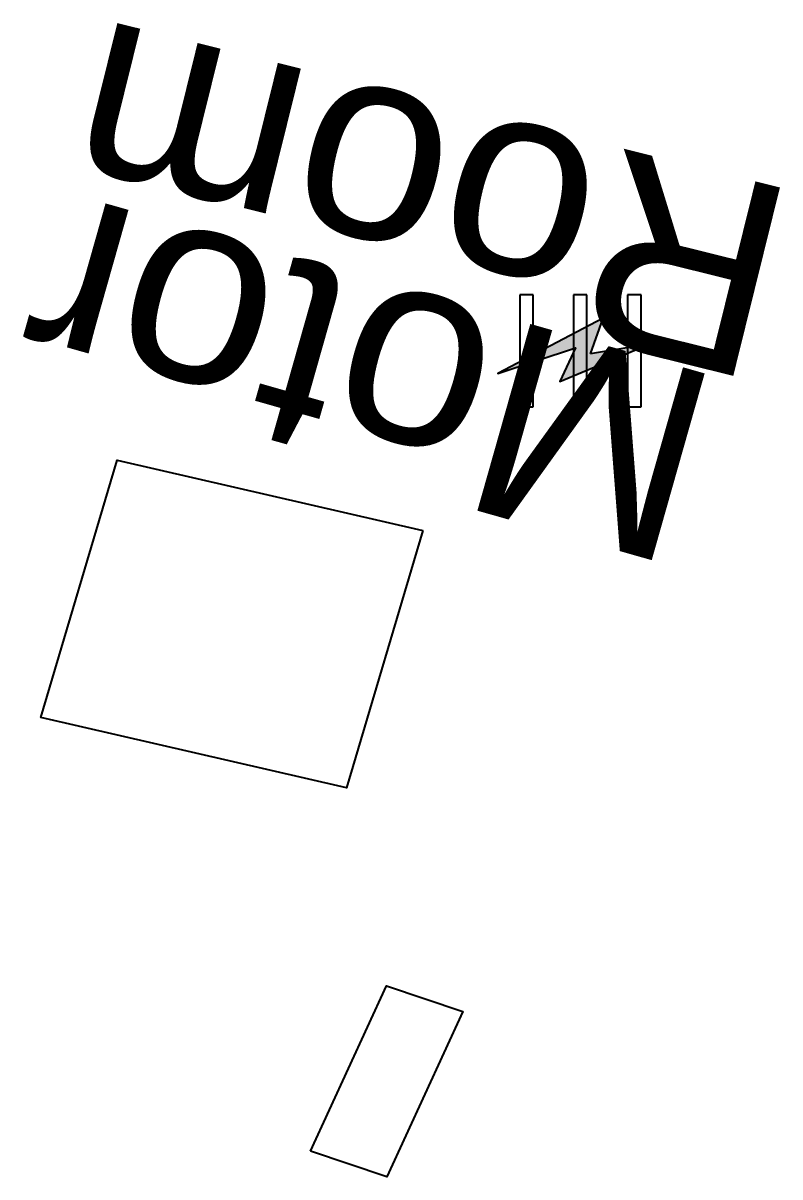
# Model space of a CAD drawing. Header units: metres. Extents: x 644418 to 1306172, y 3366650 to 6747308.
# Drawn here: x 649788.21 to 649797.96, y 3376237.06 to 3376251.92 of the extents above; entities that cross this region are included whole.
import ezdxf

# ---------------------------------------------------------------- set-up
doc = ezdxf.new("R2010")
doc.units = ezdxf.units.M
doc.header["$MEASUREMENT"] = 0
for name, color, linetype in [('COMMERCIAL_BLD_PUC', 251, 'Continuous'), ('TANK', 251, 'Continuous'), ('TOPO_TEXT', 251, 'Continuous'), ('TRANSFORMER', 251, 'Continuous')]:
    doc.layers.add(name, color=color, linetype=linetype)
doc.styles.get("Standard").update_dxf_attribs({"font": 'arial.ttf'})

# ---------------------------------------------------------------- blocks, each defined once
blk = doc.blocks.new('TRF')
blk.add_hatch(color=256).paths.add_polyline_path([(0.22, -0.039), (0.383, 0.422), (-0.977, -0.291), (0.024, 0.037), (-0.177, -0.394), (0.975, 0.088)])
for p, q in [((-0.693, 0.722), (-0.693, -0.722)), ((-0.519, 0.722), (-0.693, 0.722)), ((-0.519, -0.722), (-0.519, 0.722)), ((0, 0.722), (0, -0.722)), ((0.174, 0.722), (0, 0.722)), ((0.174, -0.722), (0.174, 0.722)), ((0.697, 0.722), (0.697, -0.722)), ((0.871, 0.722), (0.697, 0.722)), ((0.871, -0.722), (0.871, 0.722)), ((-0.693, -0.722), (-0.519, -0.722)), ((0, -0.722), (0.174, -0.722)), ((0.697, -0.722), (0.871, -0.722))]:
    blk.add_line(p, q)
blk.add_lwpolyline([(0.22, -0.039), (0.383, 0.422), (-0.977, -0.291), (0.024, 0.037), (-0.177, -0.394), (0.975, 0.088)], close=True)

msp = doc.modelspace()

# ---------------------------------------------------------------- linework, layer by layer
at = {"layer": 'COMMERCIAL_BLD_PUC', "linetype": 'Continuous'}
msp.add_polyline3d([(649793.359, 3376245.383, 265.65), (649792.375, 3376242.068, 265.688), (649788.436, 3376242.974, 265.768), (649789.4201, 3376246.2892, 265.768)], close=True, dxfattribs=at)
at = {"layer": 'TANK', "linetype": 'Continuous'}
msp.add_polyline3d([(649791.91, 3376237.391, 265.912), (649792.89, 3376239.52, 265.859), (649793.874, 3376239.188, 265.842), (649792.8938, 3376237.0585, 265.842)], close=True, dxfattribs=at)

# ---------------------------------------------------------------- block references
at = {"layer": 'TRANSFORMER', "linetype": 'Continuous'}
msp.add_blockref('TRF', (649795.3, 3376247.697, 265.654), dxfattribs=at)

# ---------------------------------------------------------------- texts
at = {"layer": 'TOPO_TEXT'}
for s, rotation, p in [('Room', 166.07575, (649798.239, 3376249.7322)), ('Motor', 164.16727, (649797.2663, 3376247.3284))]:
    msp.add_text(s, height=2.5, rotation=rotation, dxfattribs=at).set_placement(p)

doc.saveas('drawing.dxf')
